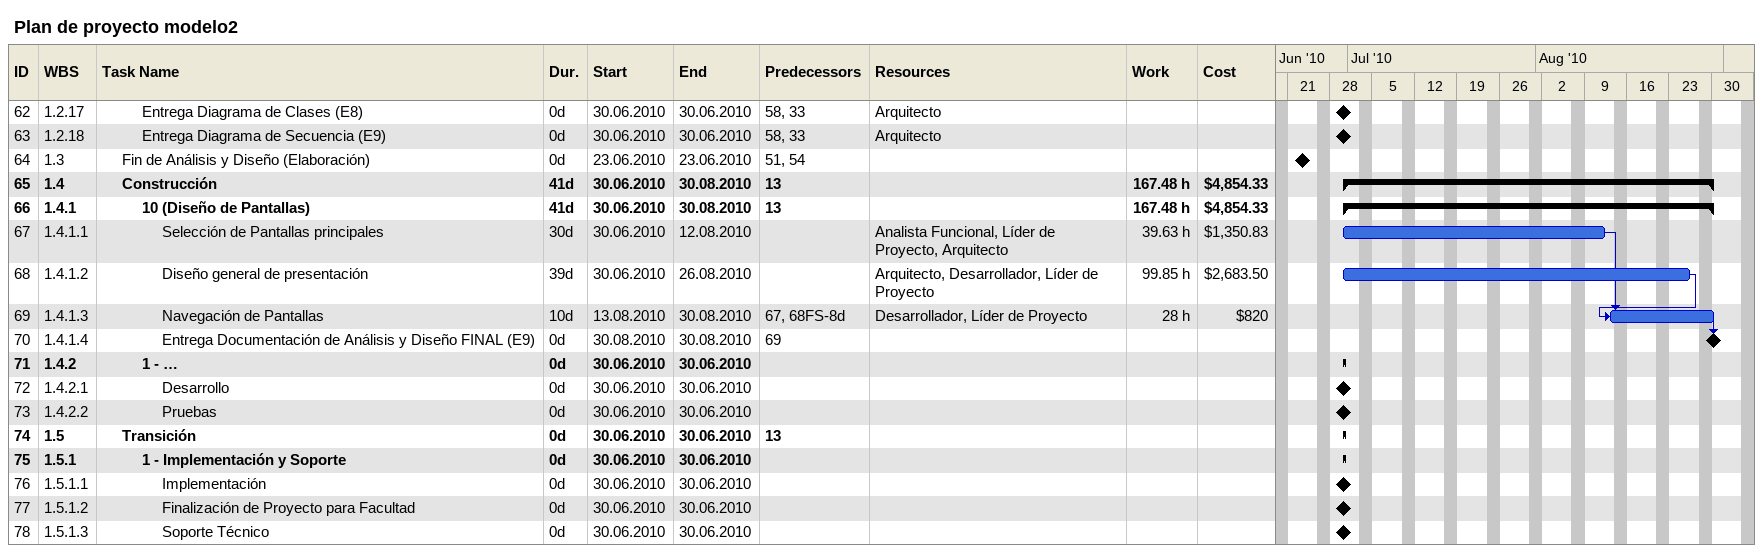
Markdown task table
Plan de proyecto modelo2

| ID | WBS | Task | Duration | Start | Finish | Predecessors | Resources | Work (h) | Cost ($) |
|---|---|---|---|---|---|---|---|---|---|
| 62 | 1.2.17 | Entrega Diagrama de Clases (E8) | 0d | 2010-06-30 | 2010-06-30 | 58, 33 | Arquitecto |  |  |
| 63 | 1.2.18 | Entrega Diagrama de Secuencia (E9) | 0d | 2010-06-30 | 2010-06-30 | 58, 33 | Arquitecto |  |  |
| 64 | 1.3 | Fin de Análisis y Diseño (Elaboración) | 0d | 2010-06-23 | 2010-06-23 | 51, 54 |  |  |  |
| 65 | 1.4 | **Construcción** | 41d | 2010-06-30 | 2010-08-30 | 13 |  | 167.48 | 4854.33 |
| 66 | 1.4.1 | **10 (Diseño de Pantallas)** | 41d | 2010-06-30 | 2010-08-30 | 13 |  | 167.48 | 4854.33 |
| 67 | 1.4.1.1 | Selección de Pantallas principales | 30d | 2010-06-30 | 2010-08-12 |  | Analista Funcional, Líder de Proyecto, Arquitecto | 39.63 | 1350.83 |
| 68 | 1.4.1.2 | Diseño general de presentación | 39d | 2010-06-30 | 2010-08-26 |  | Arquitecto, Desarrollador, Líder de Proyecto | 99.85 | 2683.50 |
| 69 | 1.4.1.3 | Navegación de Pantallas | 10d | 2010-08-13 | 2010-08-30 | 67, 68FS-8d | Desarrollador, Líder de Proyecto | 28 | 820 |
| 70 | 1.4.1.4 | Entrega Documentación de Análisis y Diseño FINAL (E9) | 0d | 2010-08-30 | 2010-08-30 | 69 |  |  |  |
| 71 | 1.4.2 | **1 - …** | 0d | 2010-06-30 | 2010-06-30 |  |  |  |  |
| 72 | 1.4.2.1 | Desarrollo | 0d | 2010-06-30 | 2010-06-30 |  |  |  |  |
| 73 | 1.4.2.2 | Pruebas | 0d | 2010-06-30 | 2010-06-30 |  |  |  |  |
| 74 | 1.5 | **Transición** | 0d | 2010-06-30 | 2010-06-30 | 13 |  |  |  |
| 75 | 1.5.1 | **1 - Implementación y Soporte** | 0d | 2010-06-30 | 2010-06-30 |  |  |  |  |
| 76 | 1.5.1.1 | Implementación | 0d | 2010-06-30 | 2010-06-30 |  |  |  |  |
| 77 | 1.5.1.2 | Finalización de Proyecto para Facultad | 0d | 2010-06-30 | 2010-06-30 |  |  |  |  |
| 78 | 1.5.1.3 | Soporte Técnico | 0d | 2010-06-30 | 2010-06-30 |  |  |  |  |
